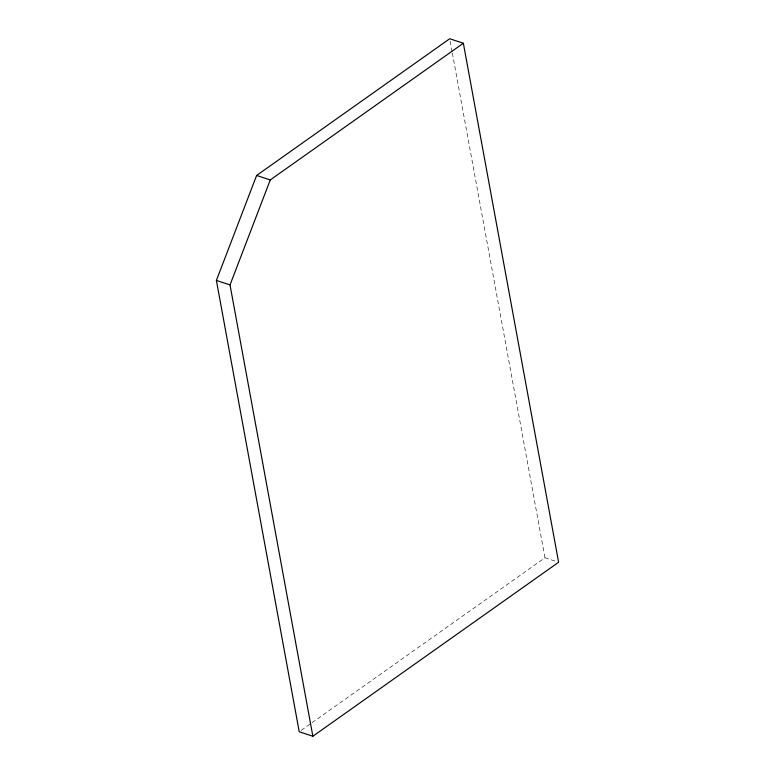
<?xml version="1.0" encoding="UTF-8"?>
<svg xmlns="http://www.w3.org/2000/svg" width="775" height="775" viewBox="0 0 775 775"><rect width="100%" height="100%" fill="white"/><g stroke="black" fill="none" stroke-linecap="round" stroke-linejoin="round"><path stroke-width="0.58" stroke-dasharray="3.88 2.91" d="M301.194 730.37L311.066 723.385M312.054 722.688L544.98 557.768L557.477 561.875M450.159 41.133L452.125 51.848M452.338 53.039L544.98 557.768"/><path stroke-width="1.16" d="M216.39 280.443L256.622 175.46L449.713 38.75L463.353 43.235L558.61 562.253L312.858 736.25L299.228 731.765L216.39 280.443L230.02 284.929L312.858 736.25M230.02 284.929L270.262 179.945L463.353 43.235M256.622 175.46L270.262 179.945"/></g></svg>
